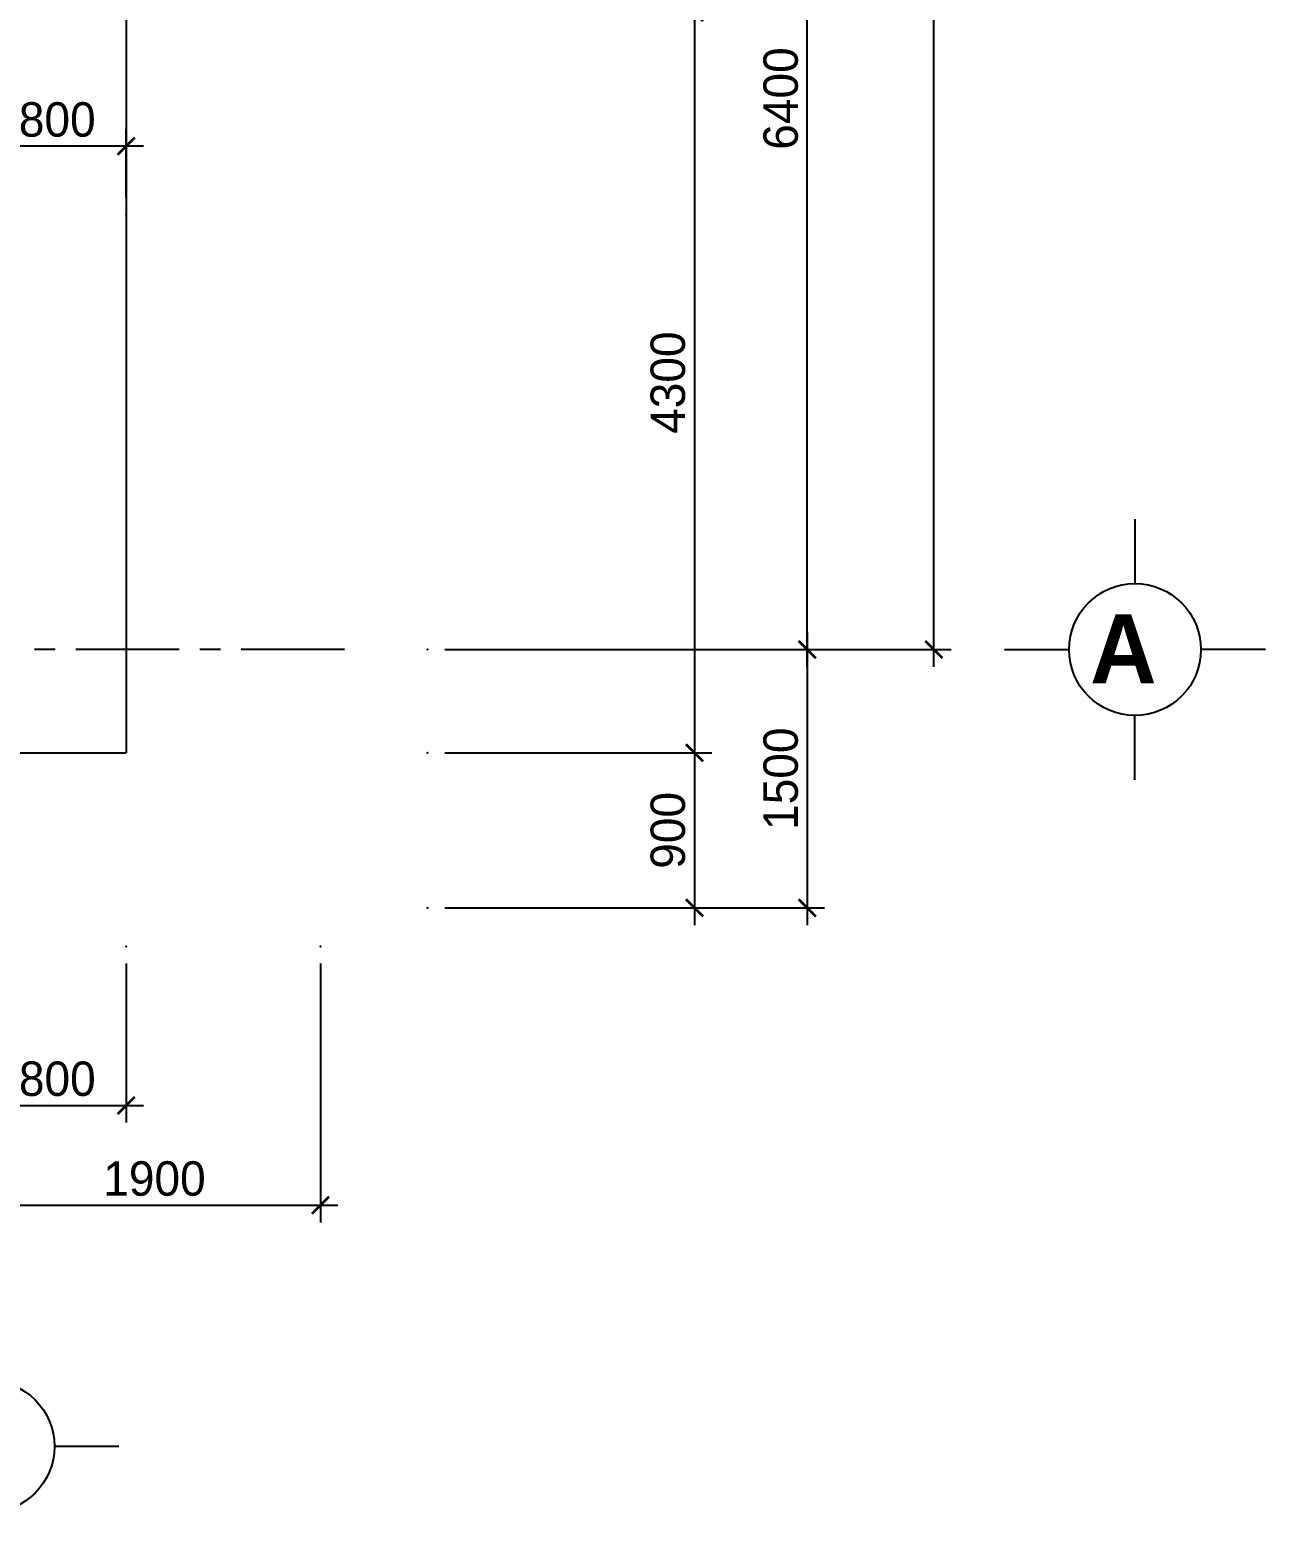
# Model space of a CAD drawing. Header units: inches. Extents: x -844707 to -690155, y -211546 to -175871.
# Drawn here: x -697431 to -690255, y -206411 to -197801 of the extents above; entities that cross this region are included whole.
import ezdxf

# ---------------------------------------------------------------- set-up
doc = ezdxf.new("R2010")
doc.units = ezdxf.units.IN
doc.header["$LTSCALE"] = 48
doc.header["$MEASUREMENT"] = 0
doc.linetypes.add('CENTER', pattern=[2, 1.25, -0.25, 0.25, -0.25])
doc.layers.add('DWGSHARE.com-DefPoints-DWGSHARE.com', color=7, linetype='Continuous', plot=False)
for name, color, linetype in [('DWGSHARE.com-DIM-DWGSHARE.com', 251, 'Continuous'), ('DWGSHARE.com-text-DWGSHARE.com', 3, 'Continuous'), ('DWGSHARE.com-truc-DWGSHARE.com', 250, 'CENTER'), ('DWGSHARE.com-TUONG-DWGSHARE.com', 7, 'Continuous')]:
    doc.layers.add(name, color=color, linetype=linetype)
doc.styles.add('AVO-B', font='')
doc.styles.add('VNI-AVO', font='')
doc.styles.get('AVO-B').set_extended_font_data('VNI-Avo', bold=True)
doc.styles.get('VNI-AVO').set_extended_font_data('VNI-Avo')
doc.dimstyles.new('tl1-100', dxfattribs={"dimtxt": 200, "dimasz": 100, "dimexe": 100, "dimexo": 100, "dimgap": 50, "dimtad": 1, "dimdec": 0, "dimzin": 0, "dimdsep": 46, "dimtxsty": 'VNI-AVO', "dimblk": 'ARCHTICK', "dimcen": 1, "dimdle": 100, "dimclrd": 256, "dimclre": 256, "dimclrt": 2, "dimadec": 0, "dimazin": 0, "dimtfac": 1, "dimtdec": 0, "dimtix": 1, "dimtofl": 0, "dimtmove": 2, "dimatfit": 3, "dimldrblk": 'ARCHTICK', "dimfxl": 1, "dimtolj": 2, "dimtzin": 0, "dimarcsym": 0})

# ---------------------------------------------------------------- blocks, each defined once
blk = doc.blocks.new('_ArchTick')
at = {"color": 0, "linetype": 'ByBlock', "const_width": 0.15}
blk.add_lwpolyline([(-0.5, -0.5), (0.5, 0.5)], dxfattribs=at)
blk = doc.blocks.new('*D442')
at = {"layer": 'DWGSHARE.com-DefPoints-DWGSHARE.com', "color": 0, "transparency": 16777216}
for p in [(-697670.3, -203124.4), (-695742, -203124.4), (-695742, -204627.4)]:
    blk.add_point(p, dxfattribs=at)
at = {"layer": 'DWGSHARE.com-DIM-DWGSHARE.com', "lineweight": -2, "transparency": 16777216}
for p, q in [((-697670.3, -203224.4), (-697670.3, -204727.4)), ((-695742, -203224.4), (-695742, -204727.4)), ((-697770.3, -204627.4), (-695642, -204627.4))]:
    blk.add_line(p, q, dxfattribs=at)
at = {"layer": 'DWGSHARE.com-DIM-DWGSHARE.com', "lineweight": -2, "transparency": 16777216, "xscale": 100, "yscale": 100, "zscale": 100, "rotation": 180}
blk.add_blockref('_ArchTick', (-697670.3, -204627.4), dxfattribs=at)
at = {"layer": 'DWGSHARE.com-DIM-DWGSHARE.com', "lineweight": -2, "transparency": 16777216, "xscale": 100, "yscale": 100, "zscale": 100}
blk.add_blockref('_ArchTick', (-695742, -204627.4), dxfattribs=at)
at = {"layer": 'DWGSHARE.com-DIM-DWGSHARE.com', "color": 2, "transparency": 16777216, "insert": (-696706.1, -204473.8), "char_height": 200, "attachment_point": 5, "style": 'VNI-AVO'}
blk.add_mtext('\\A2;1900', dxfattribs=at)
blk = doc.blocks.new('*D514')
at = {"layer": 'DWGSHARE.com-DefPoints-DWGSHARE.com', "color": 0, "transparency": 16777216}
for p in [(-697670.8, -198477.2), (-697670.8, -198877.9), (-696870.6, -198877.9)]:
    blk.add_point(p, dxfattribs=at)
at = {"layer": 'DWGSHARE.com-DIM-DWGSHARE.com', "lineweight": -2, "transparency": 16777216}
for p, q in [((-697670.8, -198777.9), (-697670.8, -198377.2)), ((-696870.6, -198777.9), (-696870.6, -198377.2)), ((-696770.6, -198477.2), (-697770.8, -198477.2))]:
    blk.add_line(p, q, dxfattribs=at)
at = {"layer": 'DWGSHARE.com-DIM-DWGSHARE.com', "lineweight": -2, "transparency": 16777216, "xscale": 100, "yscale": 100, "zscale": 100, "rotation": 180}
blk.add_blockref('_ArchTick', (-697670.8, -198477.2), dxfattribs=at)
at = {"layer": 'DWGSHARE.com-DIM-DWGSHARE.com', "lineweight": -2, "transparency": 16777216, "xscale": 100, "yscale": 100, "zscale": 100}
blk.add_blockref('_ArchTick', (-696870.6, -198477.2), dxfattribs=at)
at = {"layer": 'DWGSHARE.com-DIM-DWGSHARE.com', "color": 2, "transparency": 16777216, "insert": (-697270.7, -198323.7), "char_height": 200, "attachment_point": 5, "style": 'VNI-AVO'}
blk.add_mtext('\\A2;800', dxfattribs=at)
blk = doc.blocks.new('*D521')
at = {"layer": 'DWGSHARE.com-DefPoints-DWGSHARE.com', "color": 0, "transparency": 16777216}
for p in [(-697670.3, -203124.4), (-696870.6, -203124.4), (-696870.6, -204047.9)]:
    blk.add_point(p, dxfattribs=at)
at = {"layer": 'DWGSHARE.com-DIM-DWGSHARE.com', "lineweight": -2, "transparency": 16777216}
for p, q in [((-697670.3, -203224.4), (-697670.3, -204147.9)), ((-696870.6, -203224.4), (-696870.6, -204147.9)), ((-697770.3, -204047.9), (-696770.6, -204047.9))]:
    blk.add_line(p, q, dxfattribs=at)
at = {"layer": 'DWGSHARE.com-DIM-DWGSHARE.com', "lineweight": -2, "transparency": 16777216, "xscale": 100, "yscale": 100, "zscale": 100, "rotation": 180}
blk.add_blockref('_ArchTick', (-697670.3, -204047.9), dxfattribs=at)
at = {"layer": 'DWGSHARE.com-DIM-DWGSHARE.com', "lineweight": -2, "transparency": 16777216, "xscale": 100, "yscale": 100, "zscale": 100}
blk.add_blockref('_ArchTick', (-696870.6, -204047.9), dxfattribs=at)
at = {"layer": 'DWGSHARE.com-DIM-DWGSHARE.com', "color": 2, "transparency": 16777216, "insert": (-697270.4, -203894.4), "char_height": 200, "attachment_point": 5, "style": 'VNI-AVO'}
blk.add_mtext('\\A2;800', dxfattribs=at)
blk = doc.blocks.new('*D539')
at = {"layer": 'DWGSHARE.com-DefPoints-DWGSHARE.com', "color": 0, "transparency": 16777216}
for p in [(-695120.7, -180100.8), (-692179.9, -180100.8), (-695120.7, -201400.8)]:
    blk.add_point(p, dxfattribs=at)
at = {"layer": 'DWGSHARE.com-DIM-DWGSHARE.com', "lineweight": -2, "transparency": 16777216}
for p, q in [((-692179.9, -201500.8), (-692179.9, -180000.8)), ((-695020.7, -180100.8), (-692079.9, -180100.8)), ((-695020.7, -201400.8), (-692079.9, -201400.8))]:
    blk.add_line(p, q, dxfattribs=at)
at = {"layer": 'DWGSHARE.com-DIM-DWGSHARE.com', "lineweight": -2, "transparency": 16777216, "xscale": 100, "yscale": 100, "zscale": 100}
for p, rotation in [((-692179.9, -180100.8), 90), ((-692179.9, -201400.8), 270)]:
    blk.add_blockref('_ArchTick', p, dxfattribs=dict(at, rotation=rotation))
at = {"layer": 'DWGSHARE.com-DIM-DWGSHARE.com', "color": 2, "transparency": 16777216, "insert": (-692333.4, -190750.8), "char_height": 200, "attachment_point": 5, "rotation": 90, "style": 'VNI-AVO'}
blk.add_mtext('\\A2;21300', dxfattribs=at)
blk = doc.blocks.new('*D542')
at = {"layer": 'DWGSHARE.com-DefPoints-DWGSHARE.com', "color": 0, "transparency": 16777216}
for p in [(-695120.7, -195000.8), (-692914.9, -195000.8), (-695120.7, -201400.8)]:
    blk.add_point(p, dxfattribs=at)
at = {"layer": 'DWGSHARE.com-DIM-DWGSHARE.com', "lineweight": -2, "transparency": 16777216}
for p, q in [((-692914.9, -201500.8), (-692914.9, -194900.8)), ((-695020.7, -195000.8), (-692814.9, -195000.8)), ((-695020.7, -201400.8), (-692814.9, -201400.8))]:
    blk.add_line(p, q, dxfattribs=at)
at = {"layer": 'DWGSHARE.com-DIM-DWGSHARE.com', "lineweight": -2, "transparency": 16777216, "xscale": 100, "yscale": 100, "zscale": 100}
for p, rotation in [((-692914.9, -195000.8), 90), ((-692914.9, -201400.8), 270)]:
    blk.add_blockref('_ArchTick', p, dxfattribs=dict(at, rotation=rotation))
at = {"layer": 'DWGSHARE.com-DIM-DWGSHARE.com', "color": 2, "transparency": 16777216, "insert": (-693068.4, -198200.8), "char_height": 200, "attachment_point": 5, "rotation": 90, "style": 'VNI-AVO'}
blk.add_mtext('\\A2;6400', dxfattribs=at)
blk = doc.blocks.new('*D543')
at = {"layer": 'DWGSHARE.com-DefPoints-DWGSHARE.com', "color": 0, "transparency": 16777216}
for p in [(-695120.7, -202000.8), (-695120.7, -202900.8), (-693570.2, -202900.8)]:
    blk.add_point(p, dxfattribs=at)
at = {"layer": 'DWGSHARE.com-DIM-DWGSHARE.com', "lineweight": -2, "transparency": 16777216}
for p, q in [((-693570.2, -201900.8), (-693570.2, -203000.8)), ((-695020.7, -202000.8), (-693470.2, -202000.8)), ((-695020.7, -202900.8), (-693470.2, -202900.8))]:
    blk.add_line(p, q, dxfattribs=at)
at = {"layer": 'DWGSHARE.com-DIM-DWGSHARE.com', "lineweight": -2, "transparency": 16777216, "xscale": 100, "yscale": 100, "zscale": 100}
for p, rotation in [((-693570.2, -202000.8), 90), ((-693570.2, -202900.8), 270)]:
    blk.add_blockref('_ArchTick', p, dxfattribs=dict(at, rotation=rotation))
at = {"layer": 'DWGSHARE.com-DIM-DWGSHARE.com', "color": 2, "transparency": 16777216, "insert": (-693723.7, -202450.8), "char_height": 200, "attachment_point": 5, "rotation": 90, "style": 'VNI-AVO'}
blk.add_mtext('\\A2;900', dxfattribs=at)
blk = doc.blocks.new('*D544')
at = {"layer": 'DWGSHARE.com-DefPoints-DWGSHARE.com', "color": 0, "transparency": 16777216}
for p in [(-695120.7, -197700.8), (-695120.7, -202000.8), (-693570.2, -202000.8)]:
    blk.add_point(p, dxfattribs=at)
at = {"layer": 'DWGSHARE.com-DIM-DWGSHARE.com', "lineweight": -2, "transparency": 16777216}
for p, q in [((-693570.2, -197600.8), (-693570.2, -202100.8)), ((-695020.7, -197700.8), (-693470.2, -197700.8)), ((-695020.7, -202000.8), (-693470.2, -202000.8))]:
    blk.add_line(p, q, dxfattribs=at)
at = {"layer": 'DWGSHARE.com-DIM-DWGSHARE.com', "lineweight": -2, "transparency": 16777216, "xscale": 100, "yscale": 100, "zscale": 100}
for p, rotation in [((-693570.2, -197700.8), 90), ((-693570.2, -202000.8), 270)]:
    blk.add_blockref('_ArchTick', p, dxfattribs=dict(at, rotation=rotation))
at = {"layer": 'DWGSHARE.com-DIM-DWGSHARE.com', "color": 2, "transparency": 16777216, "insert": (-693723.7, -199850.8), "char_height": 200, "attachment_point": 5, "rotation": 90, "style": 'VNI-AVO'}
blk.add_mtext('\\A2;4300', dxfattribs=at)
blk = doc.blocks.new('*D545')
at = {"layer": 'DWGSHARE.com-DefPoints-DWGSHARE.com', "color": 0, "transparency": 16777216}
for p in [(-695120.7, -201400.8), (-695120.7, -202900.8), (-692914.9, -202900.8)]:
    blk.add_point(p, dxfattribs=at)
at = {"layer": 'DWGSHARE.com-DIM-DWGSHARE.com', "lineweight": -2, "transparency": 16777216}
for p, q in [((-692914.9, -201300.8), (-692914.9, -203000.8)), ((-695020.7, -201400.8), (-692814.9, -201400.8)), ((-695020.7, -202900.8), (-692814.9, -202900.8))]:
    blk.add_line(p, q, dxfattribs=at)
at = {"layer": 'DWGSHARE.com-DIM-DWGSHARE.com', "lineweight": -2, "transparency": 16777216, "xscale": 100, "yscale": 100, "zscale": 100}
for p, rotation in [((-692914.9, -201400.8), 90), ((-692914.9, -202900.8), 270)]:
    blk.add_blockref('_ArchTick', p, dxfattribs=dict(at, rotation=rotation))
at = {"layer": 'DWGSHARE.com-DIM-DWGSHARE.com', "color": 2, "transparency": 16777216, "insert": (-693068.4, -202150.8), "char_height": 200, "attachment_point": 5, "rotation": 90, "style": 'VNI-AVO'}
blk.add_mtext('\\A2;1500', dxfattribs=at)

msp = doc.modelspace()

# ---------------------------------------------------------------- linework, layer by layer
at = {"layer": 'DWGSHARE.com-DIM-DWGSHARE.com'}
for p, q in [((-691011.9, -200643.8), (-691011.9, -201017.8)), ((-691768.9, -201400.8), (-691394.9, -201400.8)), ((-690254.9, -201400.8), (-690628.9, -201400.8)), ((-691011.9, -202157.8), (-691011.9, -201783.8)), ((-696913.3, -206028.2), (-697287.3, -206028.2))]:
    msp.add_line(p, q, dxfattribs=at)
for centre in [(-691011.9, -201400.8), (-697670.3, -206028.2)]:
    msp.add_circle(centre, 383, dxfattribs=at)
at = {"layer": 'DWGSHARE.com-truc-DWGSHARE.com', "ltscale": 10}
msp.add_line((-695602.5, -201400.8), (-721841.5, -201400.8), dxfattribs=at)
at = {"layer": 'DWGSHARE.com-TUONG-DWGSHARE.com'}
for p in [(-696870.6, -197100.8), (-702370.6, -202000.8)]:
    msp.add_line(p, (-696870.6, -202000.8), dxfattribs=at)

# ---------------------------------------------------------------- texts
at = {"layer": 'DWGSHARE.com-text-DWGSHARE.com', "color": 3, "style": 'AVO-B'}
msp.add_text('A', height=400, dxfattribs=at).set_placement((-691272.6, -201597.1))

# ---------------------------------------------------------------- dimensions: what is measured, and where the dimension line sits
at = {"layer": 'DWGSHARE.com-DIM-DWGSHARE.com'}
for base, p1, p2, angle, picture, middle in [((-692179.9, -180100.8), (-695120.7, -201400.8), (-695120.7, -180100.8), 270, '*D539', (-692333.4, -190750.8)), ((-692914.9, -195000.8), (-695120.7, -201400.8), (-695120.7, -195000.8), 270, '*D542', (-693068.4, -198200.8)), ((-693570.2, -202000.8), (-695120.7, -197700.8), (-695120.7, -202000.8), 90, '*D544', (-693723.7, -199850.8)), ((-697670.8, -198477.2), (-696870.6, -198877.9), (-697670.8, -198877.9), 180, '*D514', (-697270.7, -198323.7)), ((-692914.9, -202900.8), (-695120.7, -201400.8), (-695120.7, -202900.8), 90, '*D545', (-693068.4, -202150.8)), ((-693570.2, -202900.8), (-695120.7, -202000.8), (-695120.7, -202900.8), 90, '*D543', (-693723.7, -202450.8))]:
    dim = msp.add_linear_dim(base=base, p1=p1, p2=p2, angle=angle, dimstyle='tl1-100', dxfattribs=at)
    dim.commit()
    dim.dimension.update_dxf_attribs({"geometry": picture, "text_midpoint": middle})
dim = msp.add_linear_dim(base=(-695742, -204627.4), p1=(-697670.3, -203124.4), p2=(-695742, -203124.4), angle=180, text='1900', dimstyle='tl1-100', dxfattribs=at)
dim.commit()
dim.dimension.update_dxf_attribs({"geometry": '*D442', "text_midpoint": (-696706.1, -204473.8)})
dim = msp.add_linear_dim(base=(-696870.6, -204047.9), p1=(-697670.3, -203124.4), p2=(-696870.6, -203124.4), dimstyle='tl1-100', dxfattribs=at)
dim.commit()
dim.dimension.update_dxf_attribs({"geometry": '*D521', "text_midpoint": (-697270.4, -203894.4)})

doc.saveas('drawing.dxf')
